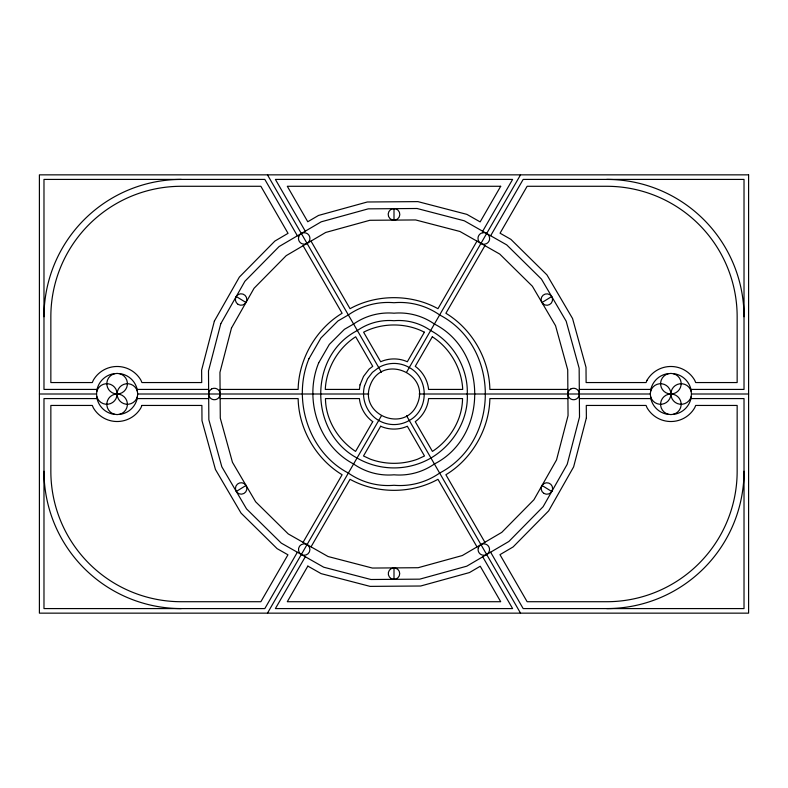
<?xml version="1.0" encoding="UTF-8"?>
<svg xmlns="http://www.w3.org/2000/svg" width="788" height="788" viewBox="0 0 788 788"><rect width="100%" height="100%" fill="white"/><g stroke="black" fill="none" stroke-linecap="round" stroke-linejoin="round"><path stroke-width="1.18" d="M96.52 394L97.229 388.671A20.596 20.596 0 0 1 111.788 374.103L117.117 373.404L122.455 374.103A20.596 20.596 0 0 1 137.013 388.671L137.713 394L137.013 399.329A20.596 20.596 0 0 1 122.455 413.897L117.117 414.596L111.788 413.897A20.596 20.596 0 0 1 97.229 399.329L96.52 394L39.4 394M650.287 394L650.986 388.671A20.596 20.596 0 0 1 665.545 374.103L670.884 373.404L676.212 374.103A20.596 20.596 0 0 1 690.771 388.671L691.48 394L690.771 399.329A20.596 20.596 0 0 1 676.212 413.897L670.884 414.596L665.545 413.897A20.596 20.596 0 0 1 650.986 399.329L650.287 394L419.127 394M297.352 552.25L264.827 608.582L43.98 608.582L43.98 398.58L97.121 398.58M303.075 542.341L342.11 474.731C316.096 459.089 298.682 428.928 298.14 398.58L220.138 398.58M476.967 241.148L437.97 308.699C411.415 293.993 376.585 293.993 350.03 308.699L311.004 241.089M482.689 231.239L512.604 179.418L275.396 179.418L305.281 231.179M267.467 613.153L381.431 415.769M406.569 372.231L520.533 174.847M305.311 556.761L275.396 608.582L512.604 608.582L482.719 556.82M311.033 546.852L350.03 479.301C376.585 494.007 411.415 494.007 437.97 479.301L476.996 546.911M484.925 245.659L445.89 313.269C471.904 328.911 489.318 359.072 489.86 389.42L567.862 389.42M490.648 235.75L523.173 179.418L744.02 179.418L744.02 389.42L690.879 389.42M236.311 491.456L246.043 485.438M541.957 302.562L551.689 296.544M97.121 389.42L43.98 389.42L43.98 179.418L264.827 179.418L297.381 235.809M137.112 389.42L208.633 389.42M220.069 389.42L298.14 389.42C298.682 359.072 316.096 328.911 342.11 313.269L303.104 245.718M579.308 389.42L650.888 389.42M137.713 394L368.873 394M691.48 394L748.6 394M137.112 398.58L208.692 398.58M567.931 398.58L489.86 398.58C489.318 428.928 471.904 459.089 445.89 474.731L484.896 542.282M579.367 398.58L650.888 398.58M690.879 398.58L744.02 398.58L744.02 608.582L523.173 608.582L490.619 552.191M236.242 296.495L245.974 302.513M542.026 485.487L551.758 491.505M267.467 174.847L381.431 372.231M406.569 415.769L520.533 613.153M394 208.662L394 220.108M394 567.892L394 579.338M744.02 471.263A137.319 137.319 0 0 1 606.711 608.582M606.711 179.418A137.319 137.319 0 0 1 744.02 316.737M181.289 608.582A137.319 137.319 0 0 1 43.98 471.263M43.98 316.737A137.319 137.319 0 0 1 181.289 179.418M691.125 396.669A10.303 10.303 0 0 1 675.267 402.432A10.303 10.303 0 0 1 675.267 385.568A10.303 10.303 0 0 1 691.125 391.331M650.632 391.331A10.303 10.303 0 0 1 666.49 385.568A10.303 10.303 0 0 1 666.49 402.432A10.303 10.303 0 0 1 650.632 396.669M673.543 373.758A10.303 10.303 0 0 1 679.315 389.607A10.303 10.303 0 0 1 662.442 389.607A10.303 10.303 0 0 1 668.214 373.758M668.214 414.242A10.303 10.303 0 0 1 662.442 398.393A10.303 10.303 0 0 1 679.315 398.393A10.303 10.303 0 0 1 673.543 414.242M96.875 391.331A10.303 10.303 0 0 1 112.733 385.568A10.303 10.303 0 0 1 112.733 402.432A10.303 10.303 0 0 1 96.875 396.669M137.368 396.669A10.303 10.303 0 0 1 121.51 402.432A10.303 10.303 0 0 1 121.51 385.568A10.303 10.303 0 0 1 137.368 391.331M119.786 373.758A10.303 10.303 0 0 1 125.558 389.607A10.303 10.303 0 0 1 108.685 389.607A10.303 10.303 0 0 1 114.457 373.758M114.457 414.242A10.303 10.303 0 0 1 108.685 398.393A10.303 10.303 0 0 1 125.558 398.393A10.303 10.303 0 0 1 119.786 414.242M462.536 398.58C462.349 419.699 449.918 439.96 432.425 451.406L415.256 421.659C422.673 416.389 427.726 407.632 428.583 398.58L462.536 398.58M467.284 394C468.535 420.024 453.09 444.984 430.957 458.015A73.924 73.924 0 0 1 357.043 458.015C308.935 432.277 308.246 355.624 357.358 330.527A55.495 55.495 0 0 1 394 320.716A55.495 55.495 0 0 1 430.642 330.527C453.258 342.544 468.19 368.41 467.284 394M298.662 236.971L298.475 238.449A5.723 5.723 0 0 0 301.331 243.403L302.71 243.975A5.723 5.723 0 0 0 309.723 239.926L309.911 238.449A5.723 5.723 0 0 0 307.054 233.494L305.675 232.923A5.723 5.723 0 0 0 298.662 236.971M360.017 384.889L359.417 389.42L325.286 389.42C326.212 368.528 338.042 348.03 355.684 336.781L372.744 366.341L369.119 369.119L363.524 376.408L360.017 384.889M364.47 386.09C361.052 399.161 367.05 413.651 378.713 420.477A30.565 30.565 0 0 0 409.287 420.477C429.194 409.77 429.194 378.23 409.287 367.523A30.565 30.565 0 0 0 378.713 367.523L372.389 372.389L367.523 378.713L364.47 386.09M478.277 548.074L478.089 549.551A5.723 5.723 0 0 0 480.946 554.506L482.325 555.077A5.723 5.723 0 0 0 489.338 551.029L489.525 549.551A5.723 5.723 0 0 0 486.669 544.597L485.29 544.025A5.723 5.723 0 0 0 478.277 548.074M214.366 321.12L201.62 370.094L201.718 382.554L141.919 382.554L140.953 380.24A27.521 27.521 0 0 0 93.289 380.24L92.324 382.554L50.846 382.554L50.846 316.737A130.453 130.453 0 0 1 181.289 186.283L260.867 186.283L288.034 233.337L274.874 241.069L239.355 277.11L214.366 321.12M220.788 323.72L208.495 370.951L208.85 419.748L221.822 466.791L246.526 508.871L281.286 543.119L323.72 567.212L370.951 579.505L419.748 579.15L466.791 566.178L508.871 541.474L543.119 506.714L567.212 464.28L579.505 417.049L579.15 368.252L566.178 321.209L541.474 279.129L506.714 244.881L464.28 220.788L417.049 208.495L368.252 208.85L321.209 221.822L279.129 246.526L244.881 281.286L220.788 323.72M231.475 328.064L219.951 372.369L220.285 418.152L232.45 462.29L255.637 501.779L288.241 533.919L328.064 556.525L372.369 568.05L418.152 567.715L462.29 555.55L501.779 532.363L533.919 499.759L556.525 459.936L568.05 415.631L567.715 369.848L555.55 325.71L532.363 286.221L499.759 254.081L459.936 231.475L415.631 219.951L369.848 220.285L325.71 232.45L286.221 255.637L254.081 288.241L231.475 328.064M370.508 384.475C357.831 414.843 405.426 434.149 417.492 403.525C430.169 373.157 382.574 353.851 370.508 384.475M586.38 417.906L573.634 466.88L548.645 510.89L513.126 546.931L499.966 554.663L527.133 601.717L606.711 601.717A130.453 130.453 0 0 0 737.154 471.263L737.154 405.446L695.676 405.446L694.711 407.76A27.521 27.521 0 0 1 647.046 407.76L646.081 405.446L586.282 405.446L586.38 417.906M308.935 358.767C292.013 399.772 308.492 452.263 348.355 473.056A69.117 69.117 0 0 0 394 485.28A69.117 69.117 0 0 0 439.645 473.056C500.538 441.3 500.538 346.7 439.645 314.944A69.117 69.117 0 0 0 394 302.72A69.117 69.117 0 0 0 348.355 314.944L337.954 320.952L320.952 337.954L308.935 358.767M318.707 362.815C303.725 399.102 318.313 445.575 353.605 463.974A61.178 61.178 0 0 0 394 474.8A61.178 61.178 0 0 0 434.395 463.974C488.156 436.739 488.156 351.261 434.395 324.026A61.178 61.178 0 0 0 394 313.2A61.178 61.178 0 0 0 353.605 324.026L344.386 329.345L329.345 344.386L318.707 362.815M141.919 405.446L140.953 407.76A27.521 27.521 0 0 1 93.289 407.76L92.324 405.446L50.846 405.446L50.846 471.263A130.453 130.453 0 0 0 181.289 601.717L260.867 601.717L287.945 554.801L277.11 548.645L241.069 513.126L215.439 469.481L201.994 420.694L201.886 405.446L141.919 405.446M647.046 380.24L646.081 382.554L586.114 382.554L586.006 367.306L572.561 318.519L546.931 274.874L510.89 239.355L500.055 233.199L527.133 186.283L606.711 186.283A130.453 130.453 0 0 1 737.154 316.737L737.154 382.554L695.676 382.554L694.711 380.24A27.521 27.521 0 0 0 647.046 380.24M500.705 186.283L480.148 221.901L466.88 214.366L417.906 201.62L367.306 201.994L318.519 215.439L307.763 221.753L287.295 186.283L500.705 186.283M372.744 421.659L355.575 451.406C338.082 439.96 325.651 419.699 325.464 398.58L359.417 398.58C360.274 407.632 365.327 416.389 372.744 421.659M424.387 332.201L407.327 361.761C399.053 357.979 388.947 357.979 380.673 361.761L363.613 332.201C382.16 322.558 405.84 322.558 424.387 332.201M380.673 426.239L363.504 455.976L370.291 459.148A69.324 69.324 0 0 0 417.709 459.148L424.496 455.976L407.327 426.239C399.053 430.021 388.947 430.021 380.673 426.239M432.316 336.781L415.256 366.341C422.673 371.611 427.726 380.368 428.583 389.42L462.714 389.42C461.788 368.528 449.958 348.03 432.316 336.781M307.852 566.099L287.295 601.717L500.705 601.717L480.237 566.247L469.481 572.561L420.694 586.006L370.094 586.38L321.12 573.634L307.852 566.099M211.529 389.045L210.337 389.952A5.723 5.723 0 0 0 210.337 398.048L211.529 398.955A5.723 5.723 0 0 0 217.242 398.955L218.434 398.048A5.723 5.723 0 0 0 218.434 389.952L217.242 389.045A5.723 5.723 0 0 0 211.529 389.045M570.758 389.045L569.566 389.952A5.723 5.723 0 0 0 569.566 398.048L570.758 398.955A5.723 5.723 0 0 0 576.471 398.955L577.663 398.048A5.723 5.723 0 0 0 577.663 389.952L576.471 389.045A5.723 5.723 0 0 0 570.758 389.045M482.64 232.736L481.202 233.228A5.831 5.831 0 0 0 477.991 238.094C477.597 242.389 482.611 245.708 486.413 243.669A5.831 5.831 0 0 0 489.624 238.803C489.919 235.119 486.245 231.928 482.64 232.736M394.355 208.564L392.838 208.672A5.831 5.831 0 0 0 392.148 219.911L395.162 220.098A5.831 5.831 0 0 0 395.852 208.859L394.355 208.564M748.6 174.847L39.4 174.847L39.4 613.153L748.6 613.153L748.6 174.847M301.331 554.506A5.723 5.723 0 0 0 309.911 549.551A5.723 5.723 0 0 0 301.331 544.597A5.723 5.723 0 0 0 301.331 554.506M237.247 492.618A5.723 5.723 0 0 0 246.743 489.762A5.723 5.723 0 0 0 239.532 482.965A5.723 5.723 0 0 0 237.247 492.618M543.878 493.367A5.723 5.723 0 0 0 552.615 488.668A5.723 5.723 0 0 0 544.183 483.448A5.723 5.723 0 0 0 543.878 493.367M238.094 304.375A5.723 5.723 0 0 0 246.831 299.676A5.723 5.723 0 0 0 238.4 294.466A5.723 5.723 0 0 0 238.094 304.375M542.902 303.715A5.723 5.723 0 0 0 552.398 300.868A5.723 5.723 0 0 0 545.178 294.072A5.723 5.723 0 0 0 542.902 303.715M391.144 578.569A5.723 5.723 0 0 0 399.723 573.615A5.723 5.723 0 0 0 391.144 568.66A5.723 5.723 0 0 0 391.144 578.569"/></g></svg>
